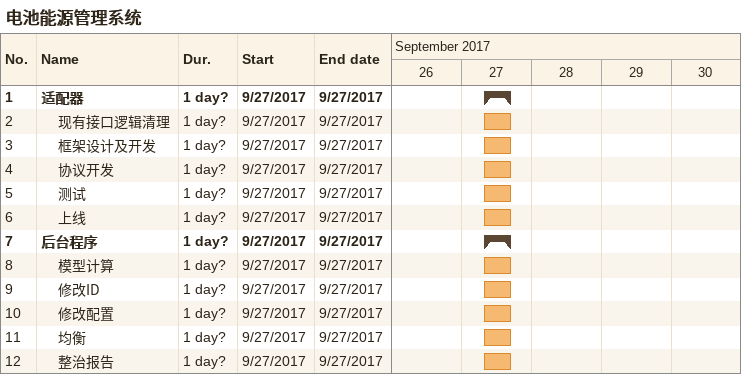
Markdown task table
电池能源管理系统

| ID | Level | Task | Duration | Start | Finish |
|---|---|---|---|---|---|
| 1 | 1 | **适配器** | 1d? | 2017-09-27 | 2017-09-27 |
| 2 | 2 | 现有接口逻辑清理 | 1d? | 2017-09-27 | 2017-09-27 |
| 3 | 2 | 框架设计及开发 | 1d? | 2017-09-27 | 2017-09-27 |
| 4 | 2 | 协议开发 | 1d? | 2017-09-27 | 2017-09-27 |
| 5 | 2 | 测试 | 1d? | 2017-09-27 | 2017-09-27 |
| 6 | 2 | 上线 | 1d? | 2017-09-27 | 2017-09-27 |
| 7 | 1 | **后台程序** | 1d? | 2017-09-27 | 2017-09-27 |
| 8 | 2 | 模型计算 | 1d? | 2017-09-27 | 2017-09-27 |
| 9 | 2 | 修改ID | 1d? | 2017-09-27 | 2017-09-27 |
| 10 | 2 | 修改配置 | 1d? | 2017-09-27 | 2017-09-27 |
| 11 | 2 | 均衡 | 1d? | 2017-09-27 | 2017-09-27 |
| 12 | 2 | 整治报告 | 1d? | 2017-09-27 | 2017-09-27 |
